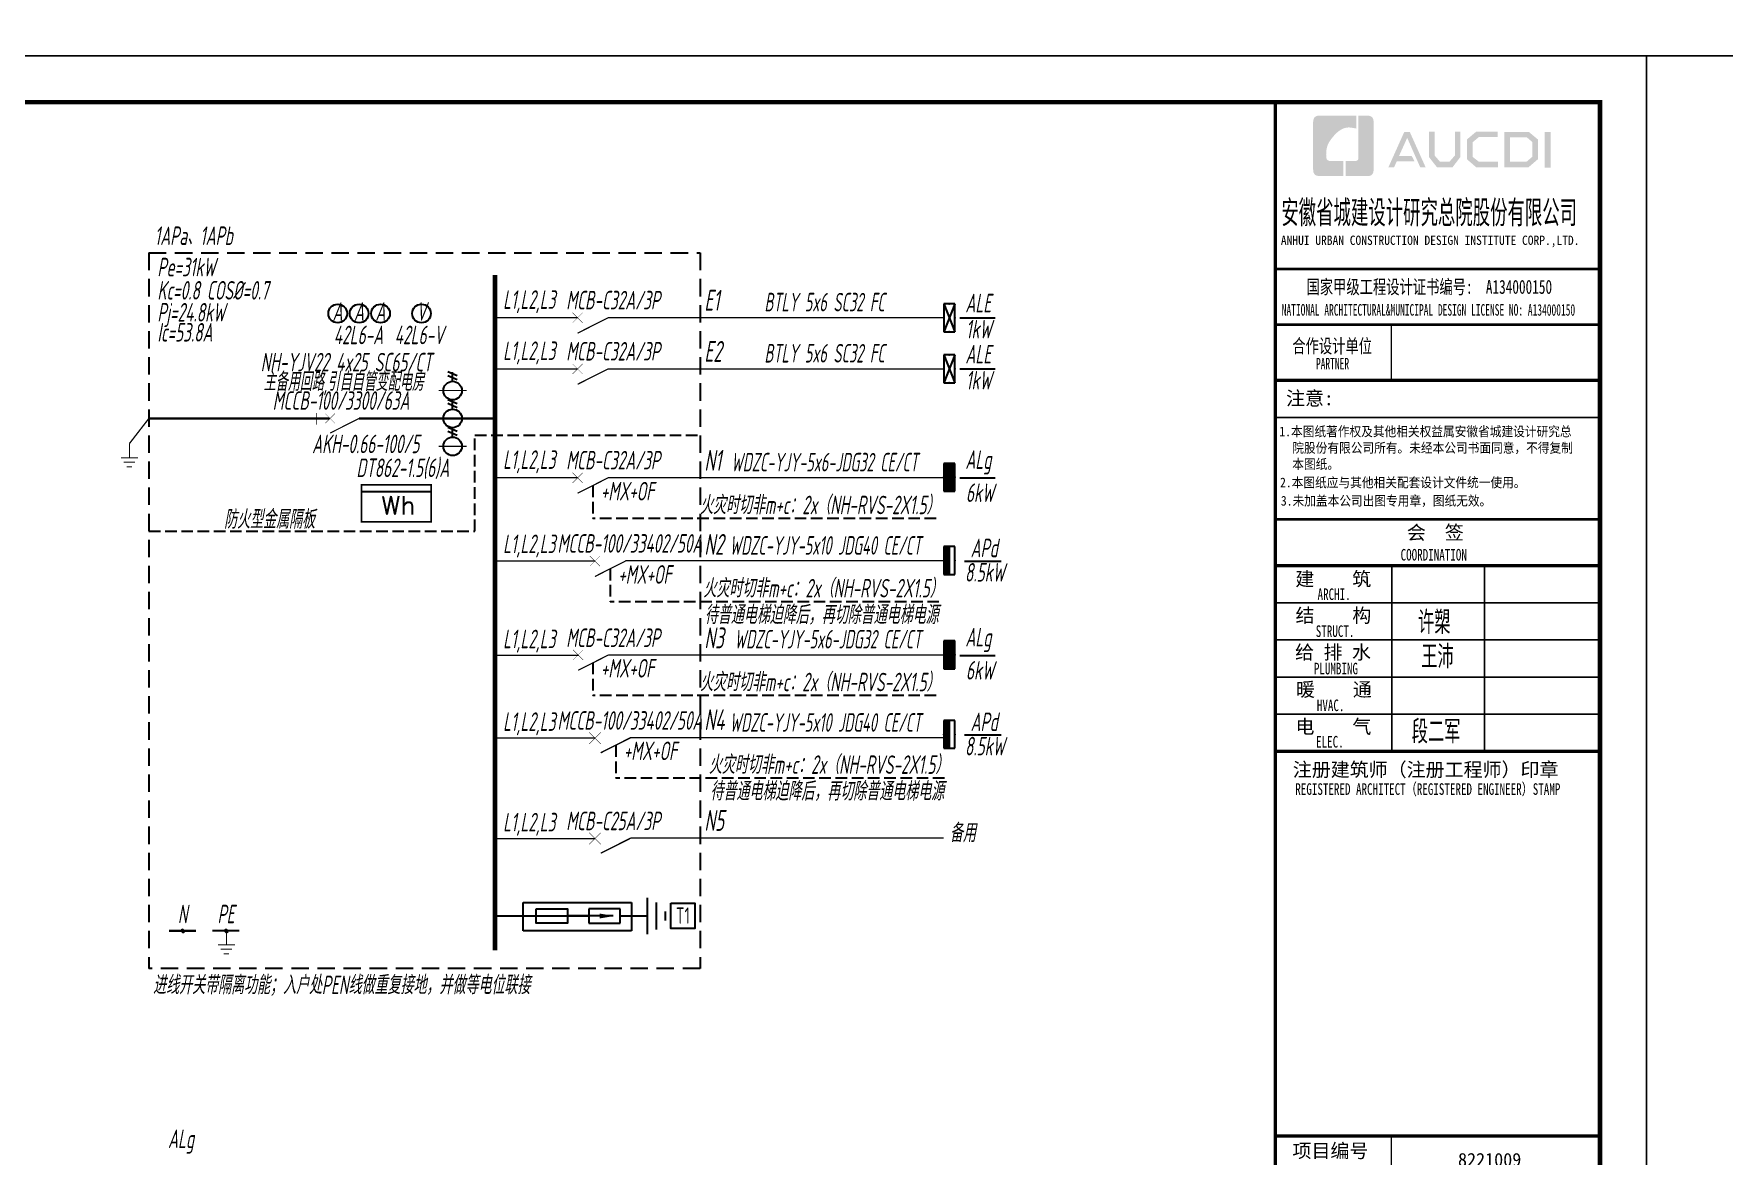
# Model space of a CAD drawing. Extents: x 3774419 to 4775970, y -926964 to 2266.
# Drawn here: x 4573000 to 4609446, y -653589 to -629379 of the extents above; entities that cross this region are included whole.
import ezdxf
from ezdxf.enums import TextEntityAlignment as Align

# ---------------------------------------------------------------- set-up
doc = ezdxf.new("R2010")
doc.units = 0
doc.header["$LTSCALE"] = 1000
doc.header["$MEASUREMENT"] = 0
for name, pattern in [('__DASH', [0.35, 0.25, -0.1]), ('DASH', [0.35, 0.25, -0.1]), ('DASH4', [0.1875, 0.125, -0.0625])]:
    doc.linetypes.add(name, pattern=pattern)
doc.layers.get('0').update_dxf_attribs({"linetype": 'CONTINUOUS'})
for name, color, linetype in [('!!电气', 1, 'CONTINUOUS'), ('DIM-照明', 7, 'CONTINUOUS'), ('ELEMENT', 3, 'CONTINUOUS'), ('EQUIP-箱柜', 3, 'CONTINUOUS'), ('PUB_TITLE', 4, 'CONTINUOUS'), ('WIRE-消防', 4, 'CONTINUOUS'), ('WIRE-照明', 2, 'CONTINUOUS'), ('图签文字', 4, 'CONTINUOUS'), ('照明平面文字层', 3, 'CONTINUOUS')]:
    doc.layers.add(name, color=color, linetype=linetype)
doc.layers.add('图框', color=147, linetype='CONTINUOUS', lineweight=20)
doc.layers.add('图签', color=147, linetype='CONTINUOUS', lineweight=18)
doc.styles.add('_SIMPLEX', font='SIMPLEX.shx', dxfattribs={"width": 0.8, "bigfont": 'GBCBIG.shx'})
doc.styles.add('_TCH_LABEL', font='COMPLEX', dxfattribs={"bigfont": 'GBCBIG'})
doc.styles.add('HT', font='simhei.ttf')
doc.styles.add('HZTXT', font='gbeitc.shx', dxfattribs={"width": 0.8, "height": 400, "bigfont": 'hztxt.shx'})
doc.styles.get("Standard").update_dxf_attribs({"font": 'gbenor.shx', "bigfont": 'gbcbig.shx'})
doc.styles.add('TSSD_Dimension', font='Tssdeng.shx', dxfattribs={"width": 0.7, "bigfont": 'tssdchn.shx'})
doc.styles.add('宋体', font='', dxfattribs={"height": 4})
doc.styles.add('建筑图签-1', font='simhei.ttf', dxfattribs={"width": 0.7})
doc.styles.add('建筑图签-2', font='TXT.shx', dxfattribs={"width": 0.5, "bigfont": 'HZTXT.shx'})
doc.styles.get('宋体').set_extended_font_data('SimSun')

# ---------------------------------------------------------------- blocks, each defined once
blk = doc.blocks.new('0114')
at = {"color": 3, "linetype": 'Continuous', "const_width": 0.3}
for points in [[(0, 0), (0, -4.58)], [(-2.75, -4.58), (2.75, -4.58)], [(-1.83, -6.01), (1.83, -6.01)], [(-0.86, -7.5), (0.86, -7.5)]]:
    blk.add_lwpolyline(points, dxfattribs=at)
blk = doc.blocks.new('*X31')
at = {"color": 0}
for p, q in [((197.1, 124.2), (199.7, 126.7)), ((197.2, 123.8), (200.1, 126.7)), ((197.2, 124.6), (199.2, 126.7)), ((197.3, 123.4), (200.4, 126.6)), ((197.3, 125.2), (198.6, 126.5)), ((197.4, 123.1), (200.7, 126.5)), ((197.5, 122.9), (201, 126.3)), ((197.7, 122.6), (201.2, 126.1)), ((197.9, 122.4), (201.4, 125.9)), ((198.1, 122.2), (201.6, 125.7)), ((198.4, 122), (201.8, 125.4)), ((198.7, 121.9), (201.9, 125.2)), ((199, 121.8), (202, 124.8)), ((199.4, 121.7), (202.1, 124.5)), ((199.8, 121.7), (202.1, 124.1)), ((200.3, 121.8), (202, 123.5)), ((201.2, 122.3), (201.6, 122.7))]:
    blk.add_line(p, q, dxfattribs=at)
blk = doc.blocks.new('HC000089')
at = {"color": 4, "linetype": 'Continuous', "const_width": 0.2}
blk.add_lwpolyline([(-1.8, -1.8, 0.198912), (0, -2.5, 0.198912), (1.8, -1.8, 0.198912), (2.5, 0, 0.198912), (1.8, 1.8, 0.198912), (0, 2.5, 0.198912), (-1.8, 1.8, 0.198912), (-2.5, 0, 0.198912)], format="xyb", close=True, dxfattribs=at)
at = {"color": 4}
blk.add_blockref('*X31', (-199.6, -124.2), dxfattribs=at)
blk = doc.blocks.new('A$C7C37685A')
at = {"layer": 'ELEMENT'}
for p, q in [((1135, -260), (1135, 260)), ((294, 104), (294, -104)), ((745, 104), (294, 104)), ((641, 0), (294, 0)), ((745, -104), (745, 104)), ((1264, -195), (1264, 195)), ((1394, -65), (1394, 65)), ((294, -104), (745, -104))]:
    blk.add_line(p, q, dxfattribs=at)
for points in [[(294, 0), (0, 0)], [(745, 0), (1135, 0)]]:
    blk.add_lwpolyline(points, dxfattribs=at)
for points in [[(658, 0), (450, -35), (450, 35), (658, 0)], [(450, 35), (658, 0), (450, -35), (450, 35)], [(450, -35), (450, 35), (658, 0), (450, 35)]]:
    blk.add_solid(points, dxfattribs=at)
blk = doc.blocks.new('A$C64190E90')
at = {"layer": 'DIM-照明', "color": 3}
blk.add_lwpolyline([(0, 104), (450, 104), (450, -104), (0, -104)], close=True, dxfattribs=at)
at = {"layer": 'DIM-照明'}
blk.add_blockref('A$C7C37685A', (466, 0), dxfattribs=at)
blk = doc.blocks.new('A$C5F6A5641')
at = {"layer": 'WIRE-照明', "color": 3}
for p, q in [((0, 0), (2337, 0)), ((0, -611), (0, 0)), ((2337, 0), (2337, -611)), ((2337, -611), (0, -611))]:
    blk.add_line(p, q, dxfattribs=at)
blk = doc.blocks.new('1107AA')
at = {"color": 3, "linetype": 'Continuous'}
for points, const_width in [([(0, -7.5), (-3.79, 0)], 0.3), ([(-1.25, 1.25), (1.25, -1.25)], 0.1), ([(1.25, 1.25), (-1.25, -1.25)], 0.1)]:
    blk.add_lwpolyline(points, dxfattribs=dict(at, const_width=const_width))
blk = doc.blocks.new('*X10')
at = {"color": 0}
for p, q in [((-250, 33), (-183, 100)), ((-250, 68), (-218, 100)), ((-247, 0), (-147, 100)), ((-212, 0), (-112, 100)), ((-177, 0), (-77, 100)), ((-141, 0), (-41, 100)), ((-106, 0), (-6, 100)), ((-71, 0), (29, 100)), ((-35, 0), (65, 100)), ((0, 0), (100, 100)), ((35, 0), (135, 100)), ((71, 0), (171, 100)), ((106, 0), (206, 100)), ((141, 0), (241, 100)), ((177, 0), (250, 73)), ((212, 0), (250, 38)), ((247, 0), (250, 3))]:
    blk.add_line(p, q, dxfattribs=at)
blk = doc.blocks.new('$equip$00001414')
for p, q in [((0.75, 0.6), (-0.75, 0.6)), ((-0.75, 0.6), (-0.75, 0)), ((-0.75, 0.3), (0.75, 0.3)), ((-0.75, 0), (0.75, 0)), ((0.75, 0), (0.75, 0.6))]:
    blk.add_line(p, q)
at = {"const_width": 0.3}
blk.add_lwpolyline([(-0.75, 0.15), (0.75, 0.15)], dxfattribs=at)
for p in [(-0.75, 0.3), (0, 0.6), (0, 0), (0.75, 0.3)]:
    blk.add_point(p)
at = {"xscale": 0.00300000000061118, "yscale": 0.00300000000061118, "zscale": 0.00300000000061118}
blk.add_blockref('*X10', (0, 0), dxfattribs=at)
at = {"style": '_TCH_LABEL', "flags": 9}
blk.add_attdef('A', (0, 0), '', height=0.00002, dxfattribs=at)
blk = doc.blocks.new('0923')
at = {"color": 3, "linetype": 'Continuous'}
for p, q in [((-5, -3.75), (-2.5, -3.75)), ((-4.61, -5), (-3.5, -2.5)), ((-3.56, -5), (-2.45, -2.5)), ((2.5, -3.75), (5, -3.75)), ((2.89, -5), (4, -2.5)), ((3.94, -5), (5.05, -2.5)), ((10, -3.75), (12.5, -3.75)), ((10.39, -5), (11.5, -2.5)), ((11.44, -5), (12.55, -2.5))]:
    blk.add_line(p, q, dxfattribs=at)
at = {"color": 3, "linetype": 'Continuous', "const_width": 0.3}
for points in [[(-7.5, 0), (-7.5, -7.5)], [(0, 0), (0, -7.5)], [(7.5, 0), (7.5, -7.5)]]:
    blk.add_lwpolyline(points, dxfattribs=at)
at = {"color": 3, "linetype": 'Continuous'}
for centre in [(-7.5, -3.75), (0, -3.75), (7.5, -3.75)]:
    blk.add_circle(centre, 2.5, dxfattribs=at)
blk = doc.blocks.new('$element$00000586')
blk.add_line((0.173, 0), (0.173, -1))
at = {"const_width": 0.0233}
blk.add_lwpolyline([(-0.267, 0), (0.267, 0), (0.267, -1), (-0.267, -1), (-0.267, 0)], dxfattribs=at)
at = {"style": '_SIMPLEX'}
blk.add_text('Wh', height=0.2667, rotation=270, dxfattribs=at).set_placement((-0.161, -0.281))
at = {"flags": 9}
blk.add_attdef('S', (0, 0), '', height=0.00000667, dxfattribs=at)
blk.add_attdef('S', (0, 0), '', height=0.00000667, dxfattribs=at)
blk.add_attdef('S', (0, 0), '', height=0.00000667, dxfattribs=at)
blk = doc.blocks.new('*X8')
at = {"color": 0}
for p, q in [((-250, 33), (-83, 200)), ((-250, 68), (-118, 200)), ((-250, 104), (-154, 200)), ((-250, 139), (-189, 200)), ((-250, 174), (-224, 200)), ((-247, 0), (-47, 200)), ((-212, 0), (-12, 200)), ((-177, 0), (23, 200)), ((-141, 0), (59, 200)), ((-106, 0), (94, 200)), ((-71, 0), (129, 200)), ((-35, 0), (165, 200)), ((0, 0), (200, 200)), ((35, 0), (235, 200)), ((71, 0), (250, 179)), ((106, 0), (250, 144)), ((141, 0), (250, 109)), ((177, 0), (250, 73)), ((212, 0), (250, 38)), ((247, 0), (250, 3))]:
    blk.add_line(p, q, dxfattribs=at)
blk = doc.blocks.new('$equip$00001421')
for p, q in [((0.75, 0.6), (-0.75, 0.6)), ((-0.75, 0.6), (-0.75, 0)), ((-0.75, 0), (0.75, 0)), ((0.75, 0), (0.75, 0.6))]:
    blk.add_line(p, q)
at = {"const_width": 0.6}
blk.add_lwpolyline([(-0.75, 0.3), (0.75, 0.3)], dxfattribs=at)
for p in [(-0.75, 0.3), (0, 0.6), (0, 0), (0.75, 0.3)]:
    blk.add_point(p)
at = {"xscale": 0.00300000000061118, "yscale": 0.00300000000061118, "zscale": 0.00300000000061118}
blk.add_blockref('*X8', (0, 0), dxfattribs=at)
at = {"style": '_TCH_LABEL', "flags": 9}
blk.add_attdef('A', (0, 0), '', height=0.00002, dxfattribs=at)
blk = doc.blocks.new('$equip$00001424')
for p, q in [((-0.75, 0), (0.75, 0.6)), ((-0.75, 0.6), (0.75, 0)), ((0.75, 0.6), (-0.75, 0.6)), ((-0.75, 0.6), (-0.75, 0)), ((-0.75, 0), (0.75, 0)), ((0.75, 0), (0.75, 0.6))]:
    blk.add_line(p, q)
for p in [(-0.75, 0.3), (0, 0.6), (0, 0), (0.75, 0.3)]:
    blk.add_point(p)
at = {"style": '_TCH_LABEL', "flags": 9}
blk.add_attdef('A', (0, 0), '', height=0.00002, dxfattribs=at)
blk = doc.blocks.new('院标1')
h = blk.add_hatch(color=150)
h.dxf.hatch_style = 1
h.set_gradient(color1=(33, 113, 253), color2=(33, 113, 253), tint=1, name='INVCURVED')
edge = h.paths.add_edge_path()
edge.add_spline(control_points=[(116373, 648379), (116379, 648379), (116382, 648379), (116391, 648379), (116391, 648379), (116391, 648379), (116616, 648379), (116616, 648379), (116616, 648379), (116616, 648379), (116616, 648054), (116616, 648054), (116616, 648054), (116616, 648054), (116108, 648054), (116108, 648054), (116108, 648054), (116028, 648054), (115963, 648111), (115963, 648199), (115963, 648199), (115963, 648199), (115963, 649215), (115963, 649215), (115963, 649215), (115963, 649295), (116018, 649360), (116108, 649360), (116108, 649360), (116108, 649360), (116897, 649360), (116897, 649360), (116897, 649360), (116897, 649360), (116897, 649080), (116897, 649080), (116897, 649080), (116897, 649080), (116566, 649140), (116356, 648859), (116356, 648859), (116245, 648719), (116240, 648545), (116247, 648466), (116247, 648466), (116254, 648386), (116247, 648466), (116247, 648466), (116247, 648466), (116247, 648466), (116258, 648374), (116373, 648379)], knot_values=[0, 0, 0, 0, 0.071429, 0.071429, 0.071429, 0.107143, 0.142857, 0.142857, 0.142857, 0.178571, 0.214286, 0.214286, 0.214286, 0.25, 0.285714, 0.285714, 0.285714, 0.321429, 0.357143, 0.357143, 0.357143, 0.392857, 0.428571, 0.428571, 0.428571, 0.464286, 0.5, 0.5, 0.5, 0.535714, 0.571429, 0.571429, 0.571429, 0.607143, 0.642857, 0.642857, 0.642857, 0.678571, 0.714286, 0.714286, 0.714286, 0.75, 0.785714, 0.785714, 0.785714, 0.821429, 0.857143, 0.857143, 0.857143, 0.928571, 1, 1, 1, 1], degree=3, periodic=0)
h = blk.add_hatch(color=150)
h.dxf.hatch_style = 1
h.set_gradient(color1=(33, 113, 253), color2=(33, 113, 253), tint=1, name='INVCURVED')
edge = h.paths.add_edge_path()
edge.add_spline(control_points=[(117268, 649215), (117268, 649215), (117268, 648199), (117268, 648199), (117268, 648199), (117268, 648114), (117212, 648054), (117123, 648054), (117123, 648054), (117123, 648054), (116663, 648054), (116663, 648054), (116663, 648054), (116663, 648054), (116663, 648379), (116663, 648379), (116663, 648379), (116663, 648379), (116865, 648379), (116865, 648379), (116865, 648379), (116907, 648379), (116941, 648413), (116941, 648455), (116941, 648455), (116941, 648455), (116941, 649360), (116941, 649360), (116941, 649360), (116941, 649360), (117123, 649360), (117123, 649360), (117123, 649360), (117204, 649360), (117268, 649306), (117268, 649215)], knot_values=[0, 0, 0, 0, 0.1, 0.1, 0.1, 0.15, 0.2, 0.2, 0.2, 0.25, 0.3, 0.3, 0.3, 0.35, 0.4, 0.4, 0.4, 0.45, 0.5, 0.5, 0.5, 0.55, 0.6, 0.6, 0.6, 0.65, 0.7, 0.7, 0.7, 0.75, 0.8, 0.8, 0.8, 0.9, 1, 1, 1, 1], degree=3, periodic=0)
blk = doc.blocks.new('A$C1BA23030')
at = {"layer": 'PUB_TITLE'}
h = blk.add_hatch(color=4, dxfattribs=at)
h.paths.add_polyline_path([(5808, 56758), (5934, 56758), (5934, 55988), (5808, 55988)])
h.paths.add_polyline_path([(5056, 56642), (5056, 56116), (5416, 56116), (5540, 56223), (5540, 56541), (5420, 56642)], flags=16)
h.paths.add_polyline_path([(4938, 56760), (4938, 55998), (5460, 55998), (5659, 56168), (5659, 56596), (5463, 56760)])
h.paths.add_polyline_path([(4795, 56764), (4795, 56648), (4388, 56648), (4255, 56537), (4255, 56218), (4388, 56115), (4797, 56115), (4797, 55993), (4333, 55993), (4131, 56168), (4131, 56596), (4329, 56764)])
h.paths.add_polyline_path([(3312, 56762), (3432, 56762), (3432, 56251), (3546, 56120), (3757, 56120), (3871, 56251), (3871, 56762), (3985, 56762), (3985, 56214), (3821, 55997), (3483, 55997), (3312, 56216)])
h.paths.add_polyline_path([(2780, 56760), (2897, 56760), (3239, 55996), (3123, 55996), (2842, 56630), (2667, 56242), (2938, 56242), (2999, 56127), (2618, 56127), (2559, 55994), (2436, 55994)])
for points, const_width in [([(0, 51400), (7000, 51400)], 70), ([(0, 50599), (7000, 50599)], 35)]:
    blk.add_lwpolyline(points, dxfattribs=dict(const_width=const_width))
at = {"layer": '图框'}
for p, q in [((0, 53800), (7000, 53800)), ((0, 53800), (7000, 53800)), ((0, 52600), (7000, 52600))]:
    blk.add_line(p, q, dxfattribs=at)
for points, const_width in [([(0, 0), (0, 57400)], 70), ([(0, 53800), (7000, 53800)], 60), ([(0, 52600), (7000, 52600)], 60), ([(0, 52600), (7000, 52600)], 60), ([(2500, 52600), (2500, 51400)], 35), ([(0, 51400), (7000, 51400)], 60), ([(8, 48400), (7008, 48400)], 60), ([(8, 47400), (7008, 47400)], 70), ([(8, 47400), (7008, 47400)], 70), ([(2508, 47400), (2508, 43400)], 35), ([(4508, 47400), (4508, 43400)], 35), ([(8, 46600), (7008, 46600)], 35), ([(8, 45800), (7008, 45800)], 35), ([(8, 45000), (7008, 45000)], 35), ([(8, 44200), (7008, 44200)], 35), ([(8, 43400), (7008, 43400)], 70), ([(0, 35100), (7000, 35100)], 70), ([(0, 35100), (7000, 35100)], 70), ([(2500, 31100), (2500, 35100)], 35)]:
    blk.add_lwpolyline(points, dxfattribs=dict(at, const_width=const_width))
blk.add_blockref('院标1', (-115149, -592249))
at = {"layer": 'PUB_TITLE', "style": 'HT', "width": 0.88}
for s, p in [('1.本图纸著作权及其他相关权益属安徽省城建设计研究总', (86, 50193)), ('院股份有限公司所有。未经本公司书面同意，不得复制', (365, 49839)), ('本图纸。', (365, 49489)), (' 2.本图纸应与其他相关配套设计文件统一使用。 ', (-25, 49092)), ('3.未加盖本公司出图专用章，图纸无效。', (118, 48698))]:
    blk.add_text(s, height=210, dxfattribs=at).set_placement(p)
at = {"layer": '图签', "color": 154, "style": '宋体'}
blk.add_text('8221009', height=286.7, dxfattribs=at).set_placement((3937, 34448))
at = {"layer": '图签文字', "color": 7, "style": '建筑图签-1'}
for s, height, width, p in [('安徽省城建设计研究总院股份有限公司', 500, 0.55, (128, 54777)), ('国家甲级工程设计证书编号:  A134000150', 300, 0.7, (672, 53267)), ('合作设计单位', 300, 0.7, (365, 51990))]:
    blk.add_text(s, height=height, dxfattribs=dict(at, width=width)).set_placement(p)
at = {"layer": '图签文字', "linetype": 'Continuous', "style": '建筑图签-1', "width": 0.91}
blk.add_text('ANHUI URBAN CONSTRUCTION DESIGN INSTITUTE CORP.,LTD.', height=200, dxfattribs=at).set_placement((118, 54322))
at = {"layer": '图签文字', "style": '建筑图签-1'}
for s, width, p in [('NATIONAL ARCHITECTURAL&MUNICIPAL DESIGN LICENSE NO: A134000150', 0.6, (137, 52795)), ('PARTNER', 0.6, (875, 51634)), ('COORDINATION', 0.7, (2700, 47513)), ('ARCHI.', 0.7, (909, 46662)), ('STRUCT.', 0.7, (870, 45865)), ('PLUMBING', 0.7, (829, 45058)), ('HVAC.', 0.7, (894, 44265)), ('ELEC.', 0.7, (878, 43480)), ('REGISTERED ARCHITECT（REGISTERED ENGINEER）STAMP', 0.7, (429, 42459))]:
    blk.add_text(s, height=250, dxfattribs=dict(at, width=width)).set_placement(p)
at = {"layer": '图签文字', "color": 7, "style": '建筑图签-1'}
for s, p in [('注意:', (231, 50863)), ('会  签', (2835, 47968)), ('建    筑', (430, 46967)), ('结    构', (434, 46179)), ('给 排 水', (425, 45385)), ('暖    通', (443, 44582)), ('电    气', (433, 43782)), ('注册建筑师（注册工程师）印章', (375, 42854)), ('项目编号', (368, 34632))]:
    blk.add_text(s, height=300, dxfattribs=at).set_placement(p)
at = {"layer": '图签文字', "color": 1, "style": '建筑图签-2', "width": 0.7}
for s, p in [('许槊', (3075, 45928)), ('王沛', (3146, 45187)), ('段二军', (2940, 43570))]:
    blk.add_text(s, height=500, dxfattribs=at).set_placement(p)

msp = doc.modelspace()

# ---------------------------------------------------------------- linework, layer by layer
at = {"layer": '!!电气', "linetype": '__DASH'}
msp.add_lwpolyline([(4575480.9, -640108.6), (4582509.8, -640108.6), (4582509.8, -638039), (4587365.1, -638039)], dxfattribs=at)
at = {"color": 3, "linetype": 'Continuous'}
for points, const_width in [([(4579097.3, -637558.3), (4579097.3, -637809.6)], 10), ([(4584973.9, -644695.9), (4585223.9, -644445.9)], 10), ([(4584973.9, -644445.9), (4585223.9, -644695.9)], 10), ([(4585870.4, -644560.1), (4585223.9, -644886.9)], 30), ([(4584973.9, -646863.3), (4585223.9, -646613.3)], 10), ([(4584973.9, -646613.3), (4585223.9, -646863.3)], 10), ([(4585870.4, -646727.4), (4585223.9, -647054.2)], 30)]:
    msp.add_lwpolyline(points, dxfattribs=dict(at, const_width=const_width))
at = {"layer": 'DIM-照明', "color": 3, "linetype": 'DASH4', "ltscale": 3}
for p, q in [((4575480.9, -634105), (4587365.1, -634105)), ((4575480.9, -634105), (4575480.9, -649541.5)), ((4587365.1, -634105), (4587365.1, -649541.5)), ((4587365.1, -649541.5), (4575480.9, -649541.5))]:
    msp.add_line(p, q, dxfattribs=at)
at = {"layer": 'DIM-照明', "color": 7}
for p, q in [((4592966, -635503.8), (4593729.8, -635503.8)), ((4592966, -636607), (4593729.8, -636607)), ((4592966, -638956.4), (4593729.8, -638956.4)), ((4593067.8, -640752), (4593860.3, -640752)), ((4592966, -642787.1), (4593729.8, -642787.1)), ((4593067.8, -644501.3), (4593860.3, -644501.3))]:
    msp.add_line(p, q, dxfattribs=at)
at = {"layer": 'DIM-照明', "color": 3, "linetype": 'DASH'}
for p, q in [((4585053.3, -639122.5), (4585053.3, -639834.7)), ((4592456.1, -639834.7), (4585053.3, -639834.7)), ((4585427.5, -640918.1), (4585427.5, -641630.2)), ((4592515.8, -641630.2), (4585427.5, -641630.2)), ((4585053.3, -642941.4), (4585053.3, -643653.6)), ((4592456.1, -643653.6), (4585053.3, -643653.6)), ((4585547.2, -644723.5), (4585547.2, -645435.6)), ((4592635.5, -645435.6), (4585547.2, -645435.6))]:
    msp.add_line(p, q, dxfattribs=at)
at = {"layer": 'DIM-照明', "color": 3, "const_width": 100}
msp.add_lwpolyline([(4582942.9, -634578), (4582942.9, -649144.8)], dxfattribs=at)
at = {"layer": 'DIM-照明', "color": 3, "linetype": 'Continuous'}
for points, const_width in [([(4582942.9, -635503.8), (4584724.8, -635503.8)], 28.8), ([(4585381.8, -635503.8), (4592617.5, -635503.8)], 28.8), ([(4582942.9, -636607), (4584724.8, -636607)], 28.8), ([(4585381.8, -636607), (4592617.5, -636607)], 28.8), ([(4575061.3, -638217.8), (4575480.9, -637675.3)], 28.8), ([(4575480.9, -637675.3), (4579375.3, -637675.3)], 49.9), ([(4580013.2, -637675.3), (4582891.5, -637675.3)], 49.9), ([(4582942.9, -638956.4), (4584724.8, -638956.4)], 28.8), ([(4585381.8, -638956.4), (4592617.5, -638956.4)], 28.8), ([(4585752, -640740.2), (4592617.5, -640740.2)], 28.8), ([(4582942.9, -640752), (4585098.9, -640752)], 28.8), ([(4582942.9, -642787.1), (4584746, -642787.1)], 28.8), ([(4585392.2, -642776.3), (4586162.8, -642776.3)], 28.8), ([(4585973.7, -642775.4), (4592617.5, -642775.4)], 28.8), ([(4582942.9, -644570.9), (4585098.9, -644570.9)], 28.8), ([(4585870.4, -644560.1), (4586162.8, -644560.1)], 28.8), ([(4585973.7, -644559.2), (4592617.5, -644559.2)], 28.8), ([(4582942.9, -646738.3), (4585098.9, -646738.3)], 28.8), ([(4585870.4, -646727.4), (4586162.8, -646727.4)], 28.8), ([(4585973.7, -646726.5), (4592617.5, -646726.5)], 28.8), ([(4582942.9, -648407.7), (4584995.5, -648407.7)], 47.2), ([(4575913.8, -648728.5), (4576494.2, -648728.5)], 47.5), ([(4576851.2, -648724.4), (4577431.7, -648724.4)], 47.5)]:
    msp.add_lwpolyline(points, dxfattribs=dict(at, const_width=const_width))
at = {"layer": 'ELEMENT', "linetype": 'ByBlock'}
for centre in [(4579552.1, -635411.4), (4580014.1, -635411.4), (4580476.2, -635411.4), (4581359.5, -635411.4)]:
    msp.add_circle(centre, 201, dxfattribs=at)
at = {"layer": '图框'}
for points in [[(4558369.2, -587899.4), (4617769.1, -587899.4), (4617769.1, -629853.6), (4558369.2, -629853.6)], [(4523669.6, -629853.6), (4607769.6, -629853.6), (4607769.6, -689253.6), (4523669.6, -689253.6)], [(4607769.6, -629853.6), (4691869.6, -629853.6), (4691869.6, -689253.6), (4607769.6, -689253.6)]]:
    msp.add_lwpolyline(points, close=True, dxfattribs=at)
at = {"layer": '图框', "const_width": 100}
msp.add_lwpolyline([(4606769.6, -688253.6), (4606769.6, -630853.6), (4526169.6, -630853.6), (4526169.6, -688253.6)], close=True, dxfattribs=at)
at = {"layer": '照明平面文字层', "color": 7}
msp.add_lwpolyline([(4586735.6, -648128.6), (4587249.6, -648128.6), (4587249.6, -648676.4), (4586735.6, -648676.4)], close=True, dxfattribs=at)

# ---------------------------------------------------------------- block references
at = {"layer": '!!电气'}
msp.add_blockref('A$C1BA23030', (4599769.6, -688253.6), dxfattribs=at)
at = {"layer": 'DIM-照明', "linetype": 'Continuous', "rotation": 90}
for p, xscale, yscale, zscale in [((4584724.8, -635503.8), 87.60960006713867, 87.60960006713867, 87.60960006713867), ((4584724.8, -636607), 87.60960006713867, 87.60960006713867, 87.60960006713867), ((4579389, -637675.3), 83.2291202545166, 83.2291202545166, 83.2291202545166), ((4584724.8, -638956.4), 87.60960006713867, 87.60960006713867, 87.60960006713867), ((4585098.9, -640752), 87.60960006713867, 87.60960006713867, 87.60960006713867), ((4584735.1, -642776.3), 87.60960006713867, 87.60960006713867, 87.60960006713867)]:
    msp.add_blockref('1107AA', p, dxfattribs=dict(at, xscale=xscale, yscale=yscale, zscale=zscale))
at = {"layer": 'DIM-照明', "color": 3, "linetype": 'Continuous', "xscale": -66.50000000000003, "yscale": 66.5, "zscale": 66.49999999999999, "rotation": 1.643353773062017e-06}
msp.add_blockref('0114', (4575061.3, -638217.8), dxfattribs=at)
at = {"layer": 'DIM-照明', "xscale": 14.62999999523163, "yscale": 14.62999999523163, "zscale": 14.62999999523163}
for p in [(4576215.9, -648728.7), (4577152.4, -648728.7)]:
    msp.add_blockref('HC000089', p, dxfattribs=at)
at = {"layer": 'DIM-照明', "linetype": 'DASH', "xscale": -66.50000000000003, "yscale": 66.5, "zscale": 66.49999999999999, "rotation": 1.643353773062017e-06}
msp.add_blockref('0114', (4577152.4, -648724.4), dxfattribs=at)
at = {"layer": 'ELEMENT', "linetype": 'ByBlock'}
for name, p, xscale, yscale, zscale, rotation in [('0923', (4581729.6, -637675.3), 80.11444089422005, 80.11444089422005, 80.11444089422005, 89.9999984630715), ('$element$00000586', (4580067.5, -639507.3), 1499.999999996973, 1499.999999996973, 1499.999999996973, 90)]:
    msp.add_blockref(name, p, dxfattribs=dict(at, xscale=xscale, yscale=yscale, zscale=zscale, rotation=rotation))
at = {"layer": 'EQUIP-箱柜', "xscale": 400, "yscale": 400, "zscale": 400}
for name, p, rotation in [('$equip$00001424', (4592617.5, -635503.8), 270), ('$equip$00001424', (4592617.5, -636607), 270), ('$equip$00001421', (4592857.5, -638944.6), 90), ('$equip$00001414', (4592617.5, -640740.2), 270), ('$equip$00001421', (4592857.5, -642775.4), 90), ('$equip$00001414', (4592617.5, -644489.5), 270)]:
    msp.add_blockref(name, p, dxfattribs=dict(at, rotation=rotation))
at = {"layer": 'WIRE-消防'}
msp.add_blockref('A$C5F6A5641', (4583550.3, -648119.6), dxfattribs=at)
at = {"layer": 'WIRE-照明', "xscale": 1.5, "yscale": 1.5, "zscale": 1.5}
msp.add_blockref('A$C64190E90', (4583828.6, -648407.7), dxfattribs=at)

# ---------------------------------------------------------------- texts
at = {"layer": 'DIM-照明', "color": 7, "linetype": 'Continuous', "style": 'HZTXT'}
for s, height, width, p in [('1APa、1APb', 400, 0.7, (4576448.6, -633734.1)), ('BTLY 5x6 SC32 FC', 400, 0.654, (4590049.9, -635165.2)), ('NH-YJV22 4x25 SC65/CT', 400, 0.7, (4579739, -636459.7)), ('BTLY 5x6 SC32 FC', 400, 0.654, (4590049.9, -636268.4)), ('主备用回路,引自自管变配电房', 400, 0.65, (4579680.3, -636905.2)), ('MCCB-100/3300/63A', 400, 0.7, (4579624.1, -637289)), ('WDZC-YJY-5x6-JDG32 CE/CT', 400, 0.654, (4590049.9, -638617.8)), ('+MX+OF', 400, 0.7, (4585798.8, -639244.3)), ('火灾时切非m+c：2x（NH-RVS-2X1.5）', 399.375, 0.7, (4589944.5, -639520.7)), ('WDZC-YJY-5x10 JDG40 CE/CT', 400, 0.654, (4590068.4, -640413.4)), ('+MX+OF', 400, 0.7, (4586173, -641039.9)), ('火灾时切非m+c：2x（NH-RVS-2X1.5）', 399.375, 0.7, (4590014.8, -641316.3)), ('WDZC-YJY-5x6-JDG32 CE/CT', 400, 0.654, (4590121.6, -642436.8)), ('+MX+OF', 400, 0.7, (4585798.8, -643063.3)), ('火灾时切非m+c：2x（NH-RVS-2X1.5）', 399.375, 0.7, (4589944.5, -643339.7)), ('WDZC-YJY-5x10 JDG40 CE/CT', 400, 0.654, (4590068.4, -644232.3)), ('+MX+OF', 400, 0.7, (4586292.7, -644845.3)), ('火灾时切非m+c：2x（NH-RVS-2X1.5）', 399.375, 0.7, (4590134.5, -645121.7)), ('ALg', 400, 0.7, (4576174.5, -653273.4))]:
    msp.add_text(s, height=height, dxfattribs=dict(at, width=width)).set_placement(p, align=Align.MIDDLE)
at = {"layer": 'DIM-照明', "color": 7, "linetype": 'Continuous', "style": 'HZTXT', "width": 0.7}
for s, p in [('Pe=31kW', (4575664.3, -634610)), ('Kc=0.8 COS%%C=0.7', (4575664.3, -635111.6)), ('Pj=24.8kW', (4575664.3, -635585.7)), ('L1,L2,L3', (4583118.7, -635311.8)), ('MCB-C32A/3P', (4584479.1, -635323.1)), ('Ic=53.8A', (4575664.3, -636017.6)), ('L1,L2,L3', (4583118.7, -636415)), ('MCB-C32A/3P', (4584479.1, -636426.3)), ('AKH-0.66-100/5', (4579000.7, -638425)), ('DT862-1.5(6)A', (4579956, -638939.8)), ('L1,L2,L3', (4583118.7, -638764.4)), ('MCB-C32A/3P', (4584479.1, -638775.7)), ('L1,L2,L3', (4583118.7, -640580.3)), ('MCCB-100/33402/50A', (4584291, -640571.3)), ('待普通电梯迫降后，再切除普通电梯电源', (4587463.6, -642111.2)), ('L1,L2,L3', (4583118.7, -642631.9)), ('MCB-C32A/3P', (4584479.1, -642606.4)), ('MCCB-100/33402/50A', (4584291, -644390.2)), ('L1,L2,L3', (4583118.7, -644415.7)), ('待普通电梯迫降后，再切除普通电梯电源', (4587583.2, -645916.6)), ('L1,L2,L3', (4583118.7, -646583)), ('MCB-C25A/3P', (4584479.1, -646557.5)), ('N', (4576106.2, -648565.8)), ('PE', (4576960.2, -648565.8)), ('进线开关带隔离功能；入户处PEN线做重复接地，并做等电位联接', (4575568.6, -650095))]:
    msp.add_text(s, height=400, dxfattribs=at).set_placement(p)
at = {"layer": 'DIM-照明', "color": 7, "style": 'HZTXT', "width": 0.7}
for s, height, p in [('E1', 450, (4587457.8, -635351.4)), ('ALE', 400, (4593085.1, -635386.9)), ('1kW', 400, (4593097.8, -635948.5)), ('E2', 450, (4587457.8, -636454.5)), ('ALE', 400, (4593085.1, -636490.1)), ('1kW', 400, (4593097.8, -637051.6)), ('N1', 450, (4587457.8, -638804)), ('ALg', 400, (4593085.1, -638763.4)), ('6kW', 400, (4593097.8, -639477.3)), ('N2', 450, (4587457.8, -640617.4)), ('APd', 400, (4593197, -640669.7)), ('8.5kW', 400, (4593076.6, -641194.1)), ('N3', 450, (4587457.8, -642634.7)), ('ALg', 400, (4593085.1, -642594.1)), ('6kW', 400, (4593097.8, -643308)), ('N4', 450, (4587457.8, -644398.9)), ('APd', 400, (4593197, -644419)), ('8.5kW', 400, (4593076.6, -644943.4)), ('N5', 450, (4587457.8, -646571)), ('备用', 400, (4592748.1, -646814.5))]:
    msp.add_text(s, height=height, dxfattribs=at).set_placement(p)
at = {"layer": 'DIM-照明', "color": 7, "linetype": 'Continuous', "style": 'HZTXT', "width": 0.7}
for s, p in [('A', (4579441.1, -635367.2)), ('A', (4579903.2, -635367.2)), ('A', (4580365.2, -635367.2)), ('V', (4581248.5, -635367.2)), ('42L6-A', (4579467.3, -635874.2)), ('42L6-V', (4580780.6, -635874.2))]:
    msp.add_text(s, height=400, dxfattribs=at).set_placement(p, align=Align.MIDDLE_LEFT)
at = {"layer": 'DIM-照明', "color": 6, "linetype": 'Continuous', "style": 'HZTXT', "width": 0.7}
msp.add_text('防火型金属隔板', height=400, dxfattribs=at).set_placement((4577099.1, -640051.6))
at = {"layer": '照明平面文字层', "color": 7, "style": 'TSSD_Dimension', "width": 0.7}
msp.add_text('T1', height=350, dxfattribs=at).set_placement((4586845.3, -648573.7))

doc.saveas('drawing.dxf')
